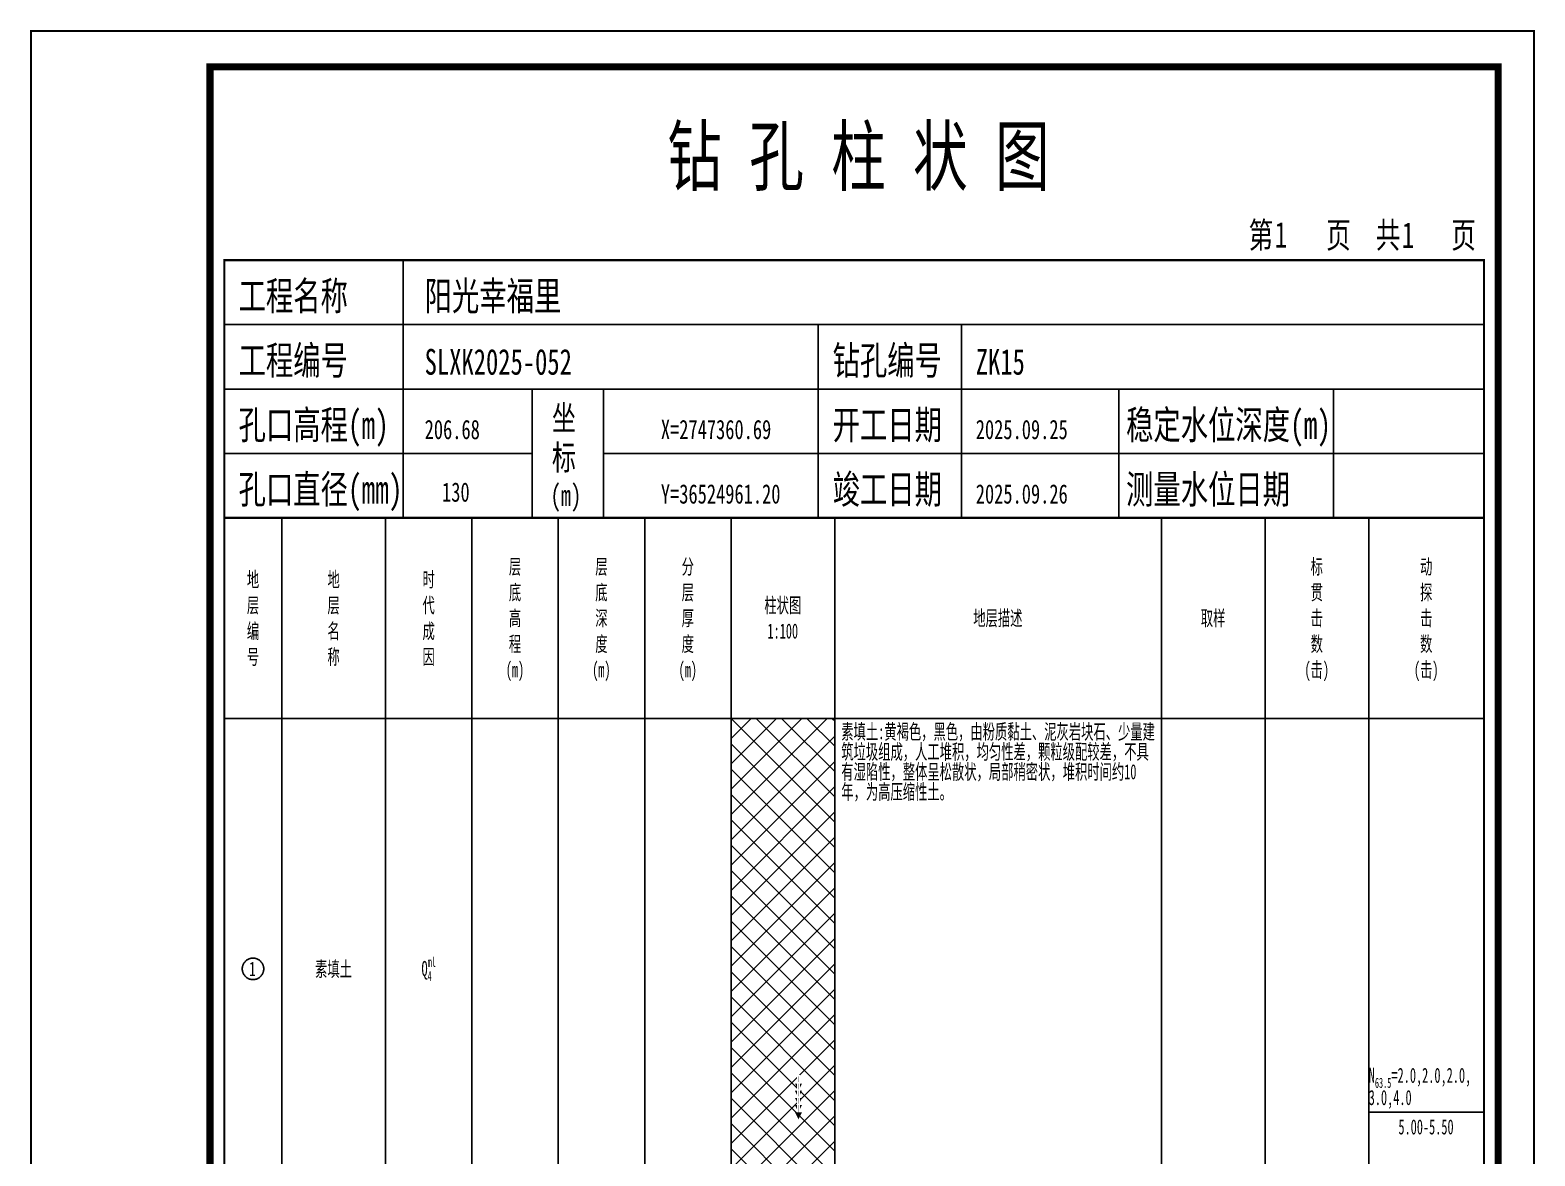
# Model space of a CAD drawing. Header units: millimetres. Extents: x 1264 to 9491, y 619 to 916.
# Drawn here: x 4382 to 4592.2, y 758.8 to 916 of the extents above; entities that cross this region are included whole.
import ezdxf
from ezdxf.enums import TextEntityAlignment as Align

# ---------------------------------------------------------------- set-up
doc = ezdxf.new("R2010")
doc.units = ezdxf.units.MM
doc.layers.add('GICAD_POU_TEXTS', color=7, linetype='Continuous')
doc.styles.add('LZ_FONT', font='simfang_0.ttf', dxfattribs={"width": 0.7, "height": 8})
doc.styles.add('成果图图块', font='simfang_0.ttf', dxfattribs={"height": 2.5})
doc.styles.add('成果图表体', font='simfang_0.ttf', dxfattribs={"width": 0.6, "height": 2.1})

# ---------------------------------------------------------------- blocks, each defined once
blk = doc.blocks.new('ZZT_DCBH_Z.dwg25', base_point=(-0.02, 0))
at = {"color": 7}
blk.add_polyline3d([(-1.52, 0.02, 0), (-1.52, -0.06, 0), (-1.52, -0.13, 0), (-1.51, -0.2, 0), (-1.5, -0.28, 0), (-1.48, -0.35, 0), (-1.46, -0.42, 0), (-1.44, -0.49, 0), (-1.41, -0.56, 0), (-1.38, -0.63, 0), (-1.35, -0.69, 0), (-1.31, -0.76, 0), (-1.27, -0.82, 0), (-1.23, -0.88, 0), (-1.18, -0.94, 0), (-1.14, -0.99, 0), (-1.09, -1.04, 0), (-1.03, -1.1, 0), (-0.98, -1.14, 0), (-0.92, -1.19, 0), (-0.86, -1.23, 0), (-0.8, -1.27, 0), (-0.73, -1.31, 0), (-0.67, -1.34, 0), (-0.6, -1.37, 0), (-0.53, -1.4, 0), (-0.46, -1.42, 0), (-0.39, -1.44, 0), (-0.32, -1.46, 0), (-0.25, -1.47, 0), (-0.17, -1.48, 0), (-0.1, -1.48, 0), (-0.02, -1.48, 0), (0.05, -1.48, 0), (0.12, -1.48, 0), (0.2, -1.47, 0), (0.27, -1.46, 0), (0.34, -1.44, 0), (0.41, -1.42, 0), (0.48, -1.4, 0), (0.55, -1.37, 0), (0.62, -1.34, 0), (0.68, -1.31, 0), (0.75, -1.27, 0), (0.81, -1.23, 0), (0.87, -1.19, 0), (0.93, -1.14, 0), (0.98, -1.1, 0), (1.04, -1.04, 0), (1.09, -0.99, 0), (1.13, -0.94, 0), (1.18, -0.88, 0), (1.22, -0.82, 0), (1.26, -0.76, 0), (1.3, -0.69, 0), (1.33, -0.63, 0), (1.36, -0.56, 0), (1.39, -0.49, 0), (1.41, -0.42, 0), (1.43, -0.35, 0), (1.45, -0.28, 0), (1.46, -0.2, 0), (1.47, -0.13, 0), (1.47, -0.06, 0), (1.48, 0.02, 0), (1.47, 0.09, 0), (1.47, 0.16, 0), (1.46, 0.24, 0), (1.45, 0.31, 0), (1.43, 0.38, 0), (1.41, 0.45, 0), (1.39, 0.52, 0), (1.36, 0.59, 0), (1.33, 0.66, 0), (1.3, 0.72, 0), (1.26, 0.79, 0), (1.22, 0.85, 0), (1.18, 0.91, 0), (1.13, 0.97, 0), (1.09, 1.02, 0), (1.04, 1.08, 0), (0.98, 1.13, 0), (0.93, 1.18, 0), (0.87, 1.22, 0), (0.81, 1.26, 0), (0.75, 1.3, 0), (0.68, 1.34, 0), (0.62, 1.37, 0), (0.55, 1.4, 0), (0.48, 1.43, 0), (0.41, 1.45, 0), (0.34, 1.47, 0), (0.27, 1.49, 0), (0.2, 1.5, 0), (0.12, 1.51, 0), (0.05, 1.51, 0), (-0.02, 1.52, 0), (-0.1, 1.51, 0), (-0.17, 1.51, 0), (-0.25, 1.5, 0), (-0.32, 1.49, 0), (-0.39, 1.47, 0), (-0.46, 1.45, 0), (-0.53, 1.43, 0), (-0.6, 1.4, 0), (-0.67, 1.37, 0), (-0.73, 1.34, 0), (-0.8, 1.3, 0), (-0.86, 1.26, 0), (-0.92, 1.22, 0), (-0.98, 1.18, 0), (-1.03, 1.13, 0), (-1.09, 1.08, 0), (-1.14, 1.02, 0), (-1.18, 0.97, 0), (-1.23, 0.91, 0), (-1.27, 0.85, 0), (-1.31, 0.79, 0), (-1.35, 0.72, 0), (-1.38, 0.66, 0), (-1.41, 0.59, 0), (-1.44, 0.52, 0), (-1.46, 0.45, 0), (-1.48, 0.38, 0), (-1.5, 0.31, 0), (-1.51, 0.24, 0), (-1.52, 0.16, 0), (-1.52, 0.09, 0), (-1.52, 0.02, 0)], dxfattribs=at)
at = {"layer": 'GICAD_POU_TEXTS', "color": 7, "style": '成果图图块', "width": 0.7}
blk.add_text('1', height=2, dxfattribs=at).set_placement((-0.11, -0.99), align=Align.CENTER)
blk = doc.blocks.new('zztGLdt.dwg', base_point=(0.5, 1))
blk.add_wipeout([(0.3, -0.2), (0.7, -0.2), (0.7, 2.2), (0.3, 2.2)])
at = {"color": 7, "linetype": 'Continuous'}
blk.add_lwpolyline([(0.5, 1, 1, 0, 0), (0.5, 0, 0, 0, 0)], format="xyseb", dxfattribs=at)
at = {"color": 7, "const_width": 0.05}
blk.add_lwpolyline([(0.5, 2), (0.5, 1)], dxfattribs=at)
blk = doc.blocks.new('柱状图图框模板-(昇龙标准).dwg14', base_point=(27, 229))
for p, q in [((52, 229), (52, 265)), ((27, 256), (203, 256)), ((110, 229), (110, 256)), ((130, 229), (130, 256)), ((27, 247), (203, 247)), ((70, 229), (70, 247)), ((80, 229), (80, 247)), ((152, 229), (152, 247)), ((182, 229), (182, 247)), ((27, 238), (70, 238)), ((80, 238), (203, 238))]:
    blk.add_line(p, q)
for points, const_width in [([(0, 0), (210, 0), (210, 297), (0, 297)], 0.25), ([(25, 5), (205, 5), (205, 292), (25, 292)], 1), ([(27, 265), (203, 265), (203, 17), (27, 17)], 0.3)]:
    blk.add_lwpolyline(points, close=True, dxfattribs=dict(const_width=const_width))
at = {"const_width": 0.3}
blk.add_lwpolyline([(27, 229), (203, 229)], dxfattribs=at)
at = {"style": 'LZ_FONT', "width": 0.7}
for s, height, p in [('钻 孔 柱 状 图', 8, (88.9, 275.54)), ('第', 3.6, (170.12, 266.7)), ('1', 3.6, (173.78, 266.75)), ('页', 3.6, (180.96, 266.7)), ('共', 3.6, (187.88, 266.7)), ('1', 3.6, (191.54, 266.7)), ('页', 3.6, (198.44, 266.7)), ('工程名称', 4, (29, 258)), ('阳光幸福里', 4, (55, 258)), ('工程编号', 4, (29, 249)), ('SLXK2025-052', 3.6, (55, 249)), ('钻孔编号', 4, (112, 249)), ('ZK15', 3.6, (132, 249)), ('孔口高程(m)', 4, (29, 240)), ('坐', 3.5, (72.79, 241.24)), ('开工日期', 4, (112, 240)), ('稳定水位深度(m)', 4, (153, 240)), ('206.68', 2.7, (55, 240)), ('X=2747360.69', 2.7, (88, 240)), ('2025.09.25', 2.7, (132, 240)), ('标', 3.5, (72.79, 235.7)), ('孔口直径(mm)', 4, (29, 231)), ('竣工日期', 4, (112, 231)), ('测量水位日期', 4, (153, 231)), ('130', 2.7, (57.43, 231.26)), ('(m) ', 3, (72.59, 230.65)), ('Y=36524961.20', 2.7, (88, 231)), ('2025.09.26', 2.7, (132, 231))]:
    blk.add_text(s, height=height, dxfattribs=at).set_placement(p)

msp = doc.modelspace()

# ---------------------------------------------------------------- hatches: boundary and pattern name
at = {"linetype": 'Continuous'}
h = msp.add_hatch(dxfattribs=at)
h.set_pattern_fill('GKSTT', scale=0.5, style=0, pattern_type=2)
h.set_pattern_definition([(45, (0, 0), (-1.767767, 1.767767), []), (135, (0, 0), (-1.767767, -1.767767), [])])
h.paths.add_polyline_path([(4479.9, 749.89), (4494.38, 749.89), (4494.38, 819.89), (4479.9, 819.89)])

# ---------------------------------------------------------------- linework, layer by layer
at = {"color": 0}
for p, q in [((4409.08, 819.89), (4417.12, 819.89)), ((4409.08, 749.89), (4409.08, 819.89)), ((4417.12, 749.89), (4417.12, 819.89))]:
    msp.add_line(p, q, dxfattribs=at)
for points in [[(4409.08, 847.89), (4417.13, 847.89)], [(4409.08, 819.89), (4409.08, 847.89)], [(4417.13, 819.89), (4417.13, 847.89)], [(4417.13, 847.89), (4431.61, 847.89)], [(4417.13, 819.89), (4417.13, 847.89)], [(4431.61, 819.89), (4431.61, 847.89)], [(4431.61, 847.89), (4443.68, 847.89)], [(4431.61, 819.89), (4431.61, 847.89)], [(4443.68, 819.89), (4443.68, 847.89)], [(4443.68, 847.89), (4455.75, 847.89)], [(4443.68, 819.89), (4443.68, 847.89)], [(4455.75, 819.89), (4455.75, 847.89)], [(4455.75, 847.89), (4467.82, 847.89)], [(4455.75, 819.89), (4455.75, 847.89)], [(4467.82, 819.89), (4467.82, 847.89)], [(4467.82, 847.89), (4479.9, 847.89)], [(4467.82, 819.89), (4467.82, 847.89)], [(4479.9, 819.89), (4479.9, 847.89)], [(4479.9, 847.89), (4494.38, 847.89)], [(4479.9, 819.89), (4479.9, 847.89)], [(4494.38, 819.89), (4494.38, 847.89)], [(4494.38, 847.89), (4540.01, 847.89)], [(4494.38, 819.89), (4494.38, 847.89)], [(4540.01, 819.89), (4540.01, 847.89)], [(4540.01, 847.89), (4554.5, 847.89)], [(4540.01, 819.89), (4540.01, 847.89)], [(4554.5, 819.89), (4554.5, 847.89)], [(4554.5, 847.89), (4568.98, 847.89)], [(4554.5, 819.89), (4554.5, 847.89)], [(4568.98, 819.89), (4568.98, 847.89)], [(4568.98, 847.89), (4585.08, 847.89)], [(4568.98, 819.89), (4568.98, 847.89)], [(4585.08, 819.89), (4585.08, 847.89)], [(4409.08, 819.89), (4417.13, 819.89)], [(4409.08, 635.89), (4409.08, 819.89)], [(4409.08, 819.89), (4417.13, 819.89)], [(4417.13, 635.89), (4417.13, 819.89)], [(4417.13, 819.89), (4431.61, 819.89)], [(4417.13, 635.89), (4417.13, 819.89)], [(4417.13, 819.89), (4431.61, 819.89)], [(4417.13, 819.89), (4431.61, 819.89)], [(4417.13, 749.89), (4417.13, 819.89)], [(4431.61, 635.89), (4431.61, 819.89)], [(4431.61, 749.89), (4431.61, 819.89)], [(4431.61, 819.89), (4443.68, 819.89)], [(4431.61, 635.89), (4431.61, 819.89)], [(4431.61, 819.89), (4443.68, 819.89)], [(4431.61, 819.89), (4443.68, 819.89)], [(4431.61, 749.89), (4431.61, 819.89)], [(4443.68, 635.89), (4443.68, 819.89)], [(4443.68, 749.89), (4443.68, 819.89)], [(4443.68, 819.89), (4455.75, 819.89)], [(4443.68, 635.89), (4443.68, 819.89)], [(4443.68, 819.89), (4455.75, 819.89)], [(4443.68, 819.89), (4455.75, 819.89)], [(4443.68, 749.89), (4443.68, 819.89)], [(4455.75, 635.89), (4455.75, 819.89)], [(4455.75, 749.89), (4455.75, 819.89)], [(4455.75, 819.89), (4467.82, 819.89)], [(4455.75, 635.89), (4455.75, 819.89)], [(4455.75, 819.89), (4467.82, 819.89)], [(4455.75, 819.89), (4467.82, 819.89)], [(4455.75, 749.89), (4455.75, 819.89)], [(4467.82, 635.89), (4467.82, 819.89)], [(4467.82, 749.89), (4467.82, 819.89)], [(4467.82, 819.89), (4479.9, 819.89)], [(4467.82, 635.89), (4467.82, 819.89)], [(4467.82, 819.89), (4479.9, 819.89)], [(4467.82, 819.89), (4479.9, 819.89)], [(4467.82, 749.89), (4467.82, 819.89)], [(4479.9, 635.89), (4479.9, 819.89)], [(4479.9, 749.89), (4479.9, 819.89)], [(4479.9, 819.89), (4494.38, 819.89)], [(4479.9, 635.89), (4479.9, 819.89)], [(4479.9, 819.89), (4494.38, 819.89)], [(4494.38, 635.89), (4494.38, 819.89)], [(4494.38, 819.89), (4540.01, 819.89)], [(4494.38, 635.89), (4494.38, 819.89)], [(4494.38, 819.89), (4540.01, 819.89)], [(4494.38, 819.89), (4540.01, 819.89)], [(4494.38, 749.89), (4494.38, 819.89)], [(4540.01, 635.89), (4540.01, 819.89)], [(4540.01, 749.89), (4540.01, 819.89)], [(4540.01, 819.89), (4554.5, 819.89)], [(4540.01, 635.89), (4540.01, 819.89)], [(4540.01, 819.89), (4554.5, 819.89)], [(4554.5, 635.89), (4554.5, 819.89)], [(4554.5, 819.89), (4568.98, 819.89)], [(4554.5, 635.89), (4554.5, 819.89)], [(4554.5, 819.89), (4568.98, 819.89)], [(4568.98, 635.89), (4568.98, 819.89)], [(4568.98, 819.89), (4585.08, 819.89)], [(4568.98, 635.89), (4568.98, 819.89)], [(4568.98, 819.89), (4585.08, 819.89)], [(4568.98, 819.89), (4585.08, 819.89)], [(4568.98, 764.89), (4568.98, 819.89)], [(4585.08, 635.89), (4585.08, 819.89)], [(4585.08, 764.89), (4585.08, 819.89)], [(4568.98, 764.89), (4585.08, 764.89)]]:
    msp.add_lwpolyline(points, dxfattribs=at)

# ---------------------------------------------------------------- block references
msp.add_blockref('ZZT_DCBH_Z.dwg25', (4413.1, 784.89))

# ---------------------------------------------------------------- texts
at = {"color": 0, "style": '成果图表体', "width": 0.6}
for s, height, p in [('层', 2.1, (4448.85, 840.04)), ('层', 2.1, (4460.92, 840.04)), ('分', 2.1, (4472.99, 840.04)), ('标', 2.1, (4560.87, 840.04)), ('动', 2.1, (4576.16, 840.04)), ('地', 2.1, (4412.24, 838.24)), ('地', 2.1, (4423.5, 838.24)), ('时', 2.1, (4436.78, 838.24)), ('层', 2.1, (4412.24, 834.64)), ('层', 2.1, (4423.5, 834.64)), ('代', 2.1, (4436.78, 834.64)), ('底', 2.1, (4448.85, 836.44)), ('底', 2.1, (4460.92, 836.44)), ('层', 2.1, (4472.99, 836.44)), ('柱状图', 2.1, (4484.54, 834.64)), ('贯', 2.1, (4560.87, 836.44)), ('探', 2.1, (4576.16, 836.44)), ('高', 2.1, (4448.85, 832.84)), ('深', 2.1, (4460.92, 832.84)), ('厚', 2.1, (4472.99, 832.84)), ('地层描述', 2.1, (4513.73, 832.84)), ('取样', 2.1, (4545.52, 832.84)), ('击', 2.1, (4560.87, 832.84)), ('击', 2.1, (4576.16, 832.84)), ('编', 2.1, (4412.24, 831.04)), ('名', 2.1, (4423.5, 831.04)), ('成', 2.1, (4436.78, 831.04)), ('1:100', 2.1, (4484.97, 831.04)), ('程', 2.1, (4448.85, 829.24)), ('度', 2.1, (4460.92, 829.24)), ('度', 2.1, (4472.99, 829.24)), ('数', 2.1, (4560.87, 829.24)), ('数', 2.1, (4576.16, 829.24)), ('号', 2.1, (4412.24, 827.44)), ('称', 2.1, (4423.5, 827.44)), ('因', 2.1, (4436.78, 827.44)), ('(m)', 2.1, (4448.42, 825.64)), ('(m)', 2.1, (4460.49, 825.64)), ('(m)', 2.1, (4472.56, 825.64)), ('(击)', 2.1, (4560.01, 825.64)), ('(击)', 2.1, (4575.3, 825.64)), ('ml', 1.4, (4437.5, 785.17)), ('素填土', 2.1, (4421.77, 783.84)), ('Q', 2.1, (4436.64, 783.91)), ('4', 1.4, (4437.5, 783.21)), ('N', 2.1, (4568.98, 768.99)), ('63.5', 1.4, (4569.85, 768.29)), ('=2.0,2.0,2.0,', 2.1, (4572.16, 768.99)), ('3.0,4.0', 2.1, (4568.98, 765.89)), ('5.00-5.50', 2.1, (4573.13, 761.79))]:
    msp.add_text(s, height=height, dxfattribs=at).set_placement(p)
at = {"color": 0, "insert": (4495.29, 819.09), "char_height": 2.1, "width": 43.8045, "attachment_point": 1, "line_spacing_factor": 0.8, "style": '成果图表体'}
msp.add_mtext('\\A1;素填土:黄褐色，黑色，由粉质黏土、泥灰岩块石、少量建筑垃圾组成，人工堆积，均匀性差，颗粒级配较差，不具有湿陷性，整体呈松散状，局部稍密状，堆积时间约10年，为高压缩性土。', dxfattribs=at)

# ---------------------------------------------------------------- next in the draw order: block references
msp.add_blockref('zztGLdt.dwg', (4489.31, 768.89))

# ---------------------------------------------------------------- next in the draw order: block references
msp.add_blockref('zztGLdt.dwg', (4489.31, 767.89))

# ---------------------------------------------------------------- next in the draw order: block references
msp.add_blockref('zztGLdt.dwg', (4489.31, 766.89))

# ---------------------------------------------------------------- next in the draw order: block references
msp.add_blockref('zztGLdt.dwg', (4489.31, 765.89))

# ---------------------------------------------------------------- next in the draw order: block references
msp.add_blockref('zztGLdt.dwg', (4489.31, 764.89))

# ---------------------------------------------------------------- next in the draw order: block references
msp.add_blockref('柱状图图框模板-(昇龙标准).dwg14', (4409.08, 847.89))

doc.saveas('drawing.dxf')
